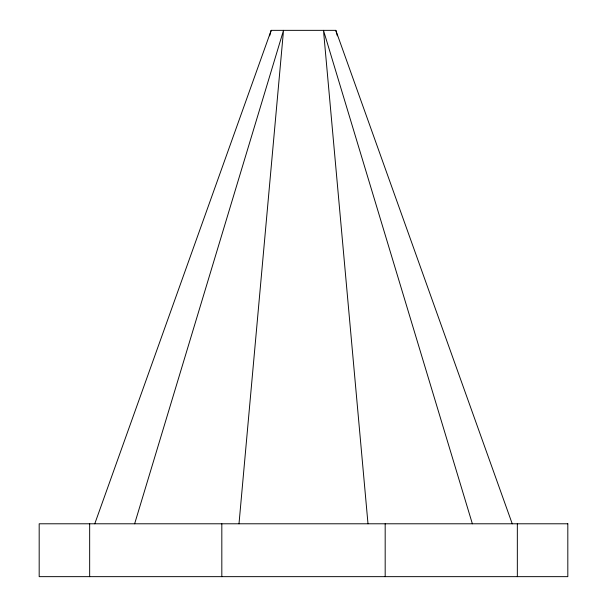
<?xml version="1.0" encoding="UTF-8"?>
<svg xmlns="http://www.w3.org/2000/svg" width="607" height="607" viewBox="0 0 607 607"><rect width="100%" height="100%" fill="white"/><g stroke="black" fill="none" stroke-linecap="round" stroke-linejoin="round"><path stroke-width="0.91" d="M238.999 523.788L283.522 30.35L134.633 523.788M269.66 35.836L271.177 30.35L335.823 30.35L512.232 523.788M94.768 523.788L271.177 30.35M472.367 523.788L323.478 30.35L368.001 523.788M335.823 30.35L337.34 35.836M517.339 523.788L517.339 576.65M385.179 523.788L385.179 576.65M221.821 523.788L221.821 576.65M89.661 523.788L89.661 576.65M567.818 523.788L39.182 523.788L39.182 576.65L567.818 576.65L567.818 523.788"/></g></svg>
